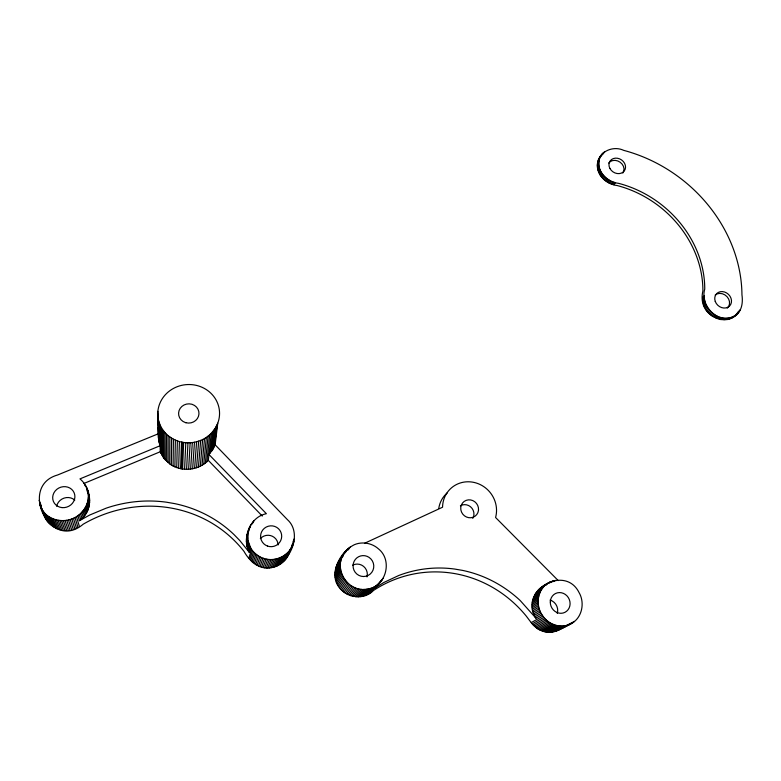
<?xml version="1.0" encoding="UTF-8"?>
<svg xmlns="http://www.w3.org/2000/svg" width="781" height="781" viewBox="0 0 781 781"><rect width="100%" height="100%" fill="white"/><g stroke="black" fill="none" stroke-linecap="round" stroke-linejoin="round"><path stroke-width="1.17" d="M570.716 623.912C560.621 629.183 547.559 624.283 541.946 614.745L535.912 618.152C517.979 591.666 564.643 563.452 579.082 592.613C585.203 603.039 581.972 618.435 570.716 623.912C562.31 628.422 552.245 635.07 542.268 631.019C534.858 628.695 530.65 621.764 526.179 615.994A124.901 118.116 81.4 0 0 373.523 590.446C360.207 604.338 334.248 593.687 334.932 574.377C335.625 562.281 343.503 550.049 354.408 544.679C362.325 541.331 371.99 543.059 378.365 548.789C393.38 560.582 385.658 587.878 366.357 589.235C347.272 592.379 332.696 567.797 344.558 552.548M217.772 423.185L215.136 428.437L211.251 433.338L208.293 460.351C198.53 470.67 181.172 472.31 169.711 463.875L169.809 436.93C161.208 430.927 156.346 419.973 158.094 409.576A30.918 29.141 -4.7 0 1 196.187 385.336A30.918 29.141 -4.7 0 1 217.772 423.185L215.117 444.789L212.617 449.797L208.937 454.474L266.38 513.703C249.949 516.817 241.593 538.294 249.344 552.421L250.672 547.95L247.938 540.345L248.016 532.271M171.351 464.968L171.576 438.112L169.809 436.93M173.079 465.954L173.431 439.166L171.576 438.112M87.745 490.78C90.137 500.084 85.666 510.218 77.915 515.616L79.398 520.693C93.495 511.457 92.295 489.004 79.965 478.89L160.125 445.736L158.621 440.094L158.445 433.728L57.569 475.004C18.061 486.124 50.423 552.147 83.186 524.207A129.421 122.666 -41.4 0 1 244.023 551.406C249.334 561.031 259.165 569.954 270.987 567.738C280.496 566.459 288.677 558.64 290.229 549.15M174.876 466.823L175.364 440.094L173.431 439.166M176.74 467.565L177.365 440.894L175.364 440.094M178.644 468.18L179.415 441.558L177.365 440.894M180.596 468.659L181.514 442.085L179.415 441.558M181.436 468.805L182.412 442.241M597.328 165.601C597.289 152.412 612.372 144.993 623.677 150.352A145.061 126.932 36.5 0 1 741.95 294.808C747.202 331.984 695.129 324.027 702.9 290.932A104.625 91.592 36.5 0 0 617.293 185.566C607.208 184.404 597.416 176.262 597.328 165.601L598.783 163.375L599.496 158.777L601.575 154.745M736.6 314.44C720.482 326.819 699.434 306.796 704.745 289.097A104.996 91.836 36.5 0 0 618.806 183.398C608.702 182.227 598.871 174.075 598.783 163.375M182.588 469.01L183.642 442.466L181.514 442.085M184.589 469.235L185.8 442.71L183.642 442.466M186.61 469.313L187.967 442.807C196.578 442.925 205.208 439.508 211.251 433.338M188.641 469.264L190.144 442.759M190.652 469.078L192.311 442.573M192.653 468.756L194.459 442.241M288.287 555.125C295.433 544.738 297.678 528.786 287.398 519.629L215.117 444.789M541.946 614.745C535.561 605.041 537.279 590.329 547.198 583.612M194.625 468.307L196.578 441.763M196.558 467.721L198.647 441.148M198.442 467.018L200.678 440.406M200.278 466.189L202.64 439.527M202.045 465.232L204.544 438.522M203.734 464.168L206.36 437.389M205.344 462.996L208.088 436.149M206.867 461.727L209.718 434.792M210.274 453L212.666 431.786M211.505 451.438L213.965 430.155M212.617 449.797L215.136 428.437M213.613 448.089L216.181 426.651M214.472 446.332L217.098 424.796M246.728 536.977L248.836 529.127M246.493 538.558L247.762 533.872M249.412 527.614L248.114 532.388L248.788 530.934M249.051 529.977L250.096 526.13M246.357 540.159L247.636 535.493M250.086 527.605L250.877 524.715M246.347 541.75L247.616 537.113M246.445 543.351L247.723 538.734M252.195 523.983L252.741 522.04M246.65 544.933L247.938 540.345M253.259 522.762L253.805 520.81M246.972 546.495L248.26 541.926M247.401 548.037L248.7 543.498M247.948 549.541L249.256 545.021M248.592 551.005L249.91 546.505M247.079 535.424L247.548 533.892M248.895 558.093L251.541 549.326L250.672 547.95M249.822 559.372L252.497 550.644L251.541 549.326M250.838 560.582L253.552 551.884L252.497 550.644M251.941 561.715L254.684 553.055L253.552 551.884M253.122 562.769L255.904 554.149L254.684 553.055M254.372 563.736L257.203 555.145L255.904 554.149M255.699 564.614L258.57 556.052L257.203 555.145M257.076 565.405L259.995 556.863L258.57 556.052M258.511 566.088L261.469 557.575L259.995 556.863M259.985 566.674L263.002 558.171L261.469 557.575M261.508 567.152L264.564 558.669C275.722 562.008 288.687 555.73 292.855 544.826M263.051 567.523L266.165 559.059M264.622 567.787L267.785 559.333M266.214 567.943L269.425 559.489M267.815 567.982L271.075 559.538M269.406 567.914L272.725 559.469M270.987 567.738L274.356 559.284M272.559 567.445L275.976 558.991M274.111 567.055L277.577 558.591M275.625 566.547L279.139 558.073M277.099 565.952L280.662 557.449M278.534 565.239L282.146 556.726M279.91 564.438L283.562 555.906M281.228 563.55L284.919 554.979M282.478 562.564L286.217 553.973M283.659 561.5L287.428 552.87M284.762 560.358L288.56 551.698M293.09 541.575L294.417 538.568M285.778 559.137L289.614 550.449M291.547 546.163L293.754 541.165M286.705 557.859L293.861 541.75M287.545 556.511L293.412 543.303M734.648 316.198L740.183 309.754M337.412 563.775L342.888 555.291M598.441 159.939L600.374 156.669M599.486 157.928L602.297 153.867M338.163 562.418L345.524 551.269M598.051 161.013L599.496 158.777M600.843 156.112L603.088 153.037M336.738 565.19L342.205 556.746M597.738 162.116L599.183 159.89M601.634 155.282L603.947 152.275M346.579 550.068L339.96 559.87M604.865 151.582L602.493 154.531M597.514 163.258L598.959 161.032M336.181 566.655L341.629 558.249M342.088 557.605L343.337 555.682M345.212 552.792L347.711 548.945M597.377 164.42L598.822 162.194M335.713 568.148L341.151 559.801M347.672 549.834L348.931 547.901M597.377 166.792L598.822 164.576M597.514 167.993L598.959 165.777M335.361 569.681L340.789 561.373M348.306 549.863L350.21 546.954M597.738 169.194L599.183 166.978M335.108 571.233L340.536 562.974M598.051 170.385L599.496 168.179M598.451 171.576L599.906 169.37M334.961 572.805L340.389 564.585M598.929 172.747L600.384 170.541M599.496 173.89L600.96 171.693M334.932 574.377L340.35 566.215M600.15 175.012L601.604 172.816M600.872 176.096L602.327 173.899M335.01 575.958L340.438 567.836M601.663 177.141L603.127 174.954M602.532 178.146L603.996 175.959M335.195 577.53L340.633 569.456M603.459 179.103L604.933 176.916M604.455 180.001L605.929 177.814M605.5 180.841L606.983 178.664M335.488 579.082L340.936 571.057M606.603 181.622L608.077 179.445M607.735 182.334L609.229 180.157M335.889 580.615L341.346 572.639M608.926 182.979L610.41 180.801M610.137 183.545L611.63 181.377M336.396 582.118L341.873 574.181M611.377 184.043L612.88 181.875M612.646 184.453L614.139 182.285M613.925 184.794L615.428 182.627M337.001 583.583L342.508 575.695M337.714 584.998L343.24 577.159M338.515 586.365L344.07 578.565M339.413 587.673L344.997 579.912M340.399 588.913L346.022 581.191M341.463 590.085L347.125 582.401M342.615 591.168L348.306 583.524M343.835 592.183L349.566 584.569M345.124 593.101L350.894 585.516M346.461 593.931L352.29 586.375M347.867 594.663L353.734 587.127M349.312 595.288L355.218 587.781M350.796 595.815L356.751 588.318M352.309 596.235L358.323 588.757M353.852 596.557L359.904 589.079M355.404 596.752L361.515 589.294M356.966 596.85L363.126 589.391M358.538 596.83L364.747 589.372M360.1 596.694L366.357 589.235M361.642 596.459L367.949 588.991M363.165 596.108L369.52 588.63M378.033 584.276L374.597 588.22L383.217 578.194M364.659 595.649L371.053 588.161M366.113 595.093L372.557 587.585M367.519 594.429L374.011 586.912M368.886 593.667L375.417 586.121M370.184 592.808L376.754 585.242M375.778 587.175L382.358 579.551M376.891 586.053L381.411 580.839M702.636 297.502L704.482 295.677M702.588 298.752L704.433 296.936M702.636 300.021L704.472 298.205M702.763 301.3L704.608 299.484M702.988 302.579L704.833 300.773M703.3 303.848L705.145 302.052M703.691 305.117L705.546 303.321M704.179 306.367L706.034 304.57M704.745 307.587L706.61 305.801M705.399 308.788L707.254 307.001M706.131 309.95L707.986 308.163M706.932 311.072L708.797 309.296M707.801 312.146L709.665 310.369M708.738 313.171L710.612 311.404M709.734 314.138L711.618 312.371M710.798 315.046L712.672 313.279M711.901 315.895L713.785 314.128M713.053 316.666L714.947 314.899M714.244 317.359L716.138 315.602M715.474 317.984L717.368 316.227M716.733 318.521L718.627 316.764M718.012 318.98L719.916 317.223M719.301 319.351L721.214 317.594M720.609 319.634L722.513 317.887M721.908 319.829L723.821 318.082M723.206 319.937L725.129 318.189M724.504 319.956L726.428 318.209M725.774 319.878L727.707 318.131M727.023 319.722L728.956 317.965M728.243 319.468L730.186 317.721M729.434 319.126L731.377 317.379M730.577 318.707L732.529 316.949M737.664 312.576L739.627 310.809M731.68 318.199L733.623 316.442M737.02 313.571L738.982 311.804M732.724 317.613L738.26 312.751M561.939 627.729L558.249 630.15M374.597 588.22L383.793 582.499L398.652 575.538A126.844 119.893 80.6 0 1 454.571 569.037L462.586 570.403A126.844 119.893 80.6 0 1 520.205 600.54L535.912 618.152M40.612 506.625C46.167 521.073 66.18 524.734 77.915 515.616M539.954 588.376L549.795 582.099M538.831 589.352L544.855 585.516M542.385 586.687L551.171 581.484M537.777 590.416L543.801 586.599M549.512 582.929L552.587 580.976M536.811 591.559L542.815 587.751M550.956 582.528L554.032 580.576M553.456 581.591L555.516 580.283M535.922 592.779L541.907 588.991M535.112 594.068L541.096 590.299M534.399 595.415L540.374 591.666M533.784 596.811L539.749 593.082M533.267 598.266L539.222 594.556M532.847 599.759L538.802 596.069M532.525 601.282L538.48 597.621M532.32 602.834L538.265 599.203M532.212 604.406L538.158 600.794M532.203 605.997L538.168 602.405M532.31 607.579L538.275 604.016M79.398 520.693L89.688 515.03L106.138 508.177A131.52 124.677 -40.9 0 1 166.421 502.193L174.866 503.657A131.52 124.677 -40.9 0 1 233.978 534.555L239.826 540.569L249.344 552.421M532.525 609.16L538.49 605.626M532.837 610.732L538.812 607.218M533.257 612.284L539.241 608.799M533.774 613.817L539.769 610.342M534.389 615.301L540.403 611.855M535.112 616.746L541.126 613.329M531.236 622.603L542.863 616.111M532.203 623.863L543.859 617.41M533.247 625.054L544.943 618.64M534.36 626.167L546.095 619.792M535.541 627.211L547.315 620.856M536.791 628.158L548.604 621.842M538.089 629.017L549.941 622.73M539.437 629.789L551.337 623.521M540.833 630.452L552.782 624.204M542.268 631.019L554.256 624.79M543.722 631.487L555.76 625.269M545.197 631.839L557.283 625.64M546.69 632.093L558.815 625.893M548.194 632.229L560.367 626.04M549.687 632.259L561.91 626.069M551.181 632.171L563.443 625.991M552.655 631.985L564.956 625.796M554.1 631.683L574.504 621.412M555.525 631.273L573.303 622.34M556.912 630.765L572.043 623.179M364.883 543.137L442.573 507.22L442.632 505.571A27.794 26.378 49.4 0 1 474.126 482.443A27.794 26.378 49.4 0 1 495.584 517.5L558.23 580.576M83.655 483.576L160.251 451.75L159.646 423.966M545.05 585.379L546.446 584.881M185.8 442.71L187.967 442.807M263.002 558.171L264.564 558.669M160.251 451.75L164.069 458.457L169.711 463.875M208.293 460.351L262.289 516.065M39.626 503.53L46.138 519.755M40.065 505.102L45.386 518.369M39.118 500.328L41.208 505.58M42.926 510.891L46.987 521.073M39.733 502.984L44.742 516.934M43.912 512.19L47.944 522.333M44.995 513.42L48.988 523.524M46.167 514.562L50.13 524.627M47.426 515.626L51.351 525.662M48.773 516.592L52.649 526.599M50.189 517.471L54.016 527.448M51.673 518.242L55.451 528.19M53.206 518.916L56.945 528.844M54.807 519.472L58.487 529.391M56.447 519.931L60.069 529.821M58.116 520.273L61.689 530.153M59.815 520.497L63.329 530.377M61.533 520.615L64.999 530.484M63.271 520.615L66.668 530.475M64.999 520.497L68.347 530.367M66.727 520.263L70.017 530.133M68.435 519.921L71.667 529.801M70.124 519.463L73.297 529.352M71.774 518.896L74.898 528.805M73.385 518.233L76.46 528.151M74.956 517.452L77.973 527.4M76.46 516.583L79.428 526.55M89.063 496.218L86.75 487.735M79.291 514.562L80.746 519.658M80.589 513.42L82.025 518.535M81.8 512.199L83.216 517.334M82.932 510.911L84.328 516.056M83.967 509.554L85.344 514.718M84.895 508.138L86.261 513.332M85.725 506.674L87.082 511.877M86.447 505.161L87.784 510.393M87.062 503.608L88.39 508.861M87.56 502.027L88.878 507.308M87.941 500.426L89.259 505.727M84.426 483.537L84.973 485.753M88.204 498.805L89.512 504.135M88.351 497.185L89.659 502.534M88.292 493.943L89.59 499.342M86.076 486.28L87.413 491.796M88.38 495.564L89.688 500.933M87.306 489.238L89.385 497.77M158.065 418.03L158.621 440.094M157.879 411.343L158.162 424.864M158.231 427.217L158.406 434.275M157.762 413.959L158.406 438.161M158.445 420.041L158.982 442.007M158.973 422.023L159.48 443.891M160.466 425.86L161.013 453.527M161.433 427.685L161.911 455.235M162.526 429.452L162.926 456.885M163.746 431.132L164.069 458.457M165.094 432.733L165.318 459.95M166.558 434.236L166.685 461.356M168.13 435.632L168.149 462.664M608.711 163.073A8.63 7.322 32.7 0 1 620.085 162.184A8.63 7.322 32.7 0 1 622.789 173.06M715.201 295.042A8.923 7.615 41.9 0 1 727.013 296.653A8.923 7.615 41.9 0 1 727.257 308.163M460.39 505.834A9.04 8.591 49.9 0 1 473.921 514.591L473.862 515.157A9.04 8.591 49.9 0 1 473.247 517.354M473.013 517.862A9.04 8.591 49.9 0 1 472.73 518.359M352.739 565.122A10.173 10.016 66.1 0 1 367.011 576.895M550.078 600.101A10.202 9.46 63.8 0 1 557.263 613.417M438.756 508.48A27.384 26.037 49.9 0 1 447.376 492.772M56.632 506.254A10.866 10.075 -23.5 0 1 64.071 498.112A10.866 10.075 -23.5 0 1 74.781 500.133M260.337 538.626A10.241 10.104 -19.8 0 1 278.114 544.962M478.519 509.915L478.46 510.501A9.177 8.708 49.4 0 1 468.678 517.666A9.177 8.708 49.4 0 1 460.761 507.63L460.819 507.054A9.177 8.708 49.4 0 1 470.601 499.938A9.177 8.708 49.4 0 1 478.519 509.915M185.946 422.726L185.312 422.541A10.202 9.616 -4.7 0 1 179.083 410.562A10.202 9.616 -4.7 0 1 191.638 404.197L192.263 404.392A10.202 9.616 -4.7 0 1 198.481 416.351A10.202 9.616 -4.7 0 1 185.946 422.726M609.951 168.511A8.659 7.341 32.7 0 0 624.322 170.873A8.659 7.341 32.7 0 0 617.459 158.25A8.659 7.341 32.7 0 0 609.951 168.511M715.25 301.407A8.952 7.634 41.8 0 0 729.571 306.015A8.952 7.634 41.8 0 0 724.534 292.006A8.952 7.634 41.8 0 0 715.25 301.407M353.071 565.444A10.495 10.319 61 0 0 368.193 575.412A10.495 10.319 61 0 0 369.013 557.341A10.495 10.319 61 0 0 353.071 565.444M550.302 602.014A10.524 9.723 62.7 0 0 564.927 612.343A10.524 9.723 62.7 0 0 565.366 594.468A10.524 9.723 62.7 0 0 550.302 602.014M267.522 546.075A10.563 10.417 -13.8 0 0 281.541 534.389A10.563 10.417 -13.8 0 0 264.359 528.307A10.563 10.417 -13.8 0 0 267.522 546.075M62.031 507.611A11.227 10.387 -22.4 0 0 74.175 492.879A11.227 10.387 -22.4 0 0 55.178 490.966A11.227 10.387 -22.4 0 0 62.031 507.611"/></g></svg>
